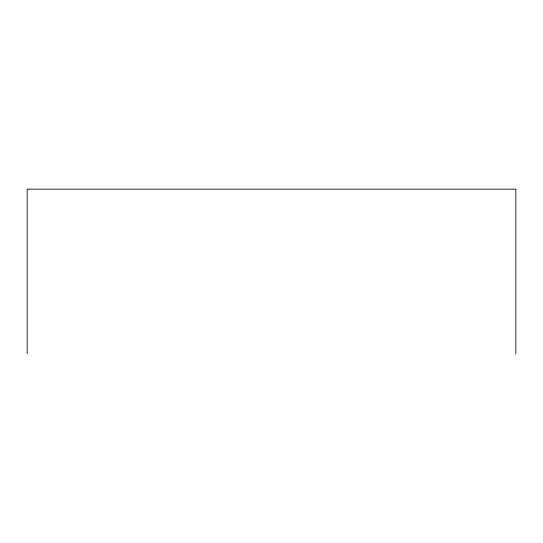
<?xml version="1.0" encoding="UTF-8"?>
<svg xmlns="http://www.w3.org/2000/svg" width="543" height="543" viewBox="0 0 543 543"><rect width="100%" height="100%" fill="white"/><g stroke="black" fill="none" stroke-linecap="round" stroke-linejoin="round"><path stroke-width="0.81" d="M515.85 353.832L515.85 189.168L27.15 189.168L27.15 353.832"/></g></svg>
